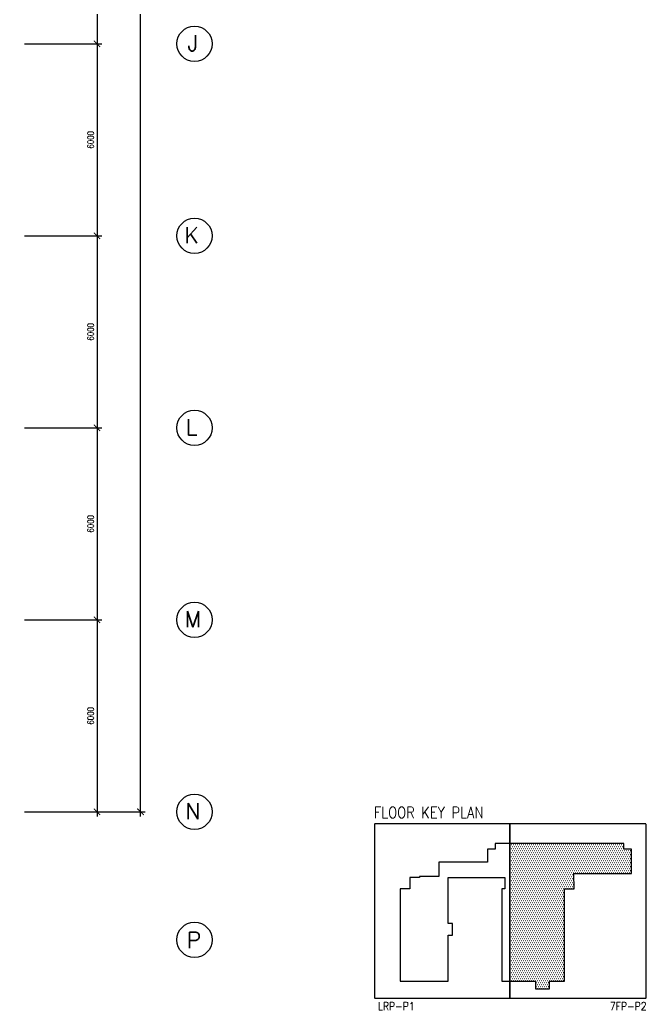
# Model space of a CAD drawing. Extents: x 2687779 to 2997471, y -863049 to -631414.
# Drawn here: x 2977914 to 2997471, y -844623 to -813674 of the extents above; entities that cross this region are included whole.
import ezdxf

# ---------------------------------------------------------------- set-up
doc = ezdxf.new("R2010")
doc.units = 0
doc.header["$LTSCALE"] = 10
doc.header["$MEASUREMENT"] = 0
doc.header["$PDMODE"] = 34
doc.linetypes.add('DASHED', pattern=[0.75, 0.5, -0.25])
doc.layers.get('0').update_dxf_attribs({"linetype": 'CONTINUOUS'})
doc.layers.get('DEFPOINTS').update_dxf_attribs({"linetype": 'CONTINUOUS'})
for name, color, linetype in [('DIM', 7, 'CONTINUOUS'), ('GRID-T', 7, 'CONTINUOUS'), ('PL', 5, 'CONTINUOUS'), ('T50', 3, 'CONTINUOUS')]:
    doc.layers.add(name, color=color, linetype=linetype)
doc.styles.add('ROMANS', font='romans.shx', dxfattribs={"width": 0.8, "height": 100})
doc.styles.get("Standard").update_dxf_attribs({"font": 'ROMANS.SHX'})
doc.dimstyles.new('STANDARD$0', dxfattribs={"dimscale": 0, "dimtxt": 8, "dimasz": 6, "dimexe": 1, "dimexo": 1, "dimgap": 3, "dimtad": 1, "dimdec": 0, "dimlfac": -1, "dimrnd": 1, "dimzin": 0, "dimdsep": 46, "dimtxsty": 'Standard', "dimcen": 0, "dimclrd": 5, "dimclre": 250, "dimadec": 0, "dimazin": 0, "dimtfac": 1, "dimtdec": 4, "dimtofl": 0, "dimtmove": 0, "dimatfit": 3, "dimfxl": 1, "dimtolj": 1, "dimtzin": 0, "dimarcsym": 0})

# ---------------------------------------------------------------- blocks, each defined once
blk = doc.blocks.new('_ARCHTICK')
at = {"color": 0, "linetype": 'ByBlock', "const_width": 0.15}
blk.add_lwpolyline([(-0.5, -0.5), (0.5, 0.5)], dxfattribs=at)
blk = doc.blocks.new('*D126')
at = {"layer": 'DEFPOINTS', "color": 0, "transparency": 16777216}
for p in [(2978781, -808424), (2978781, -814424), (2980325, -814424)]:
    blk.add_point(p, dxfattribs=at)
at = {"layer": 'DIM', "color": 7, "lineweight": -2, "transparency": 16777216}
for p, q in [((2980325, -808274), (2980325, -814574)), ((2978931, -808424), (2980475, -808424)), ((2978931, -814424), (2980475, -814424))]:
    blk.add_line(p, q, dxfattribs=at)
at = {"layer": 'DIM', "color": 7, "lineweight": -2, "transparency": 16777216, "xscale": 200, "yscale": 200, "zscale": 200}
for p, rotation in [((2980325, -808424), 90), ((2980325, -814424), 270)]:
    blk.add_blockref('_ARCHTICK', p, dxfattribs=dict(at, rotation=rotation))
at = {"layer": 'DIM', "color": 7, "transparency": 16777216, "insert": (2980125, -811424), "char_height": 200, "attachment_point": 5, "rotation": 90, "style": 'ROMANS'}
blk.add_mtext('\\A1;6000', dxfattribs=at)
blk = doc.blocks.new('*D127')
at = {"layer": 'DEFPOINTS', "color": 0, "transparency": 16777216}
for p in [(2977914, -814424), (2977914, -820424), (2980325, -820424)]:
    blk.add_point(p, dxfattribs=at)
at = {"layer": 'DIM', "color": 7, "lineweight": -2, "transparency": 16777216}
for p, q in [((2978064, -814424), (2980475, -814424)), ((2980325, -814274), (2980325, -820574)), ((2978064, -820424), (2980475, -820424))]:
    blk.add_line(p, q, dxfattribs=at)
at = {"layer": 'DIM', "color": 7, "lineweight": -2, "transparency": 16777216, "xscale": 200, "yscale": 200, "zscale": 200}
for p, rotation in [((2980325, -814424), 90), ((2980325, -820424), 270)]:
    blk.add_blockref('_ARCHTICK', p, dxfattribs=dict(at, rotation=rotation))
at = {"layer": 'DIM', "color": 7, "transparency": 16777216, "insert": (2980125, -817424), "char_height": 200, "attachment_point": 5, "rotation": 90, "style": 'ROMANS'}
blk.add_mtext('\\A1;6000', dxfattribs=at)
blk = doc.blocks.new('*D128')
at = {"layer": 'DEFPOINTS', "color": 0, "transparency": 16777216}
for p in [(2977914, -820424), (2977914, -826424), (2980325, -826424)]:
    blk.add_point(p, dxfattribs=at)
at = {"layer": 'DIM', "color": 7, "lineweight": -2, "transparency": 16777216}
for p, q in [((2978064, -820424), (2980475, -820424)), ((2980325, -820274), (2980325, -826574)), ((2978064, -826424), (2980475, -826424))]:
    blk.add_line(p, q, dxfattribs=at)
at = {"layer": 'DIM', "color": 7, "lineweight": -2, "transparency": 16777216, "xscale": 200, "yscale": 200, "zscale": 200}
for p, rotation in [((2980325, -820424), 90), ((2980325, -826424), 270)]:
    blk.add_blockref('_ARCHTICK', p, dxfattribs=dict(at, rotation=rotation))
at = {"layer": 'DIM', "color": 7, "transparency": 16777216, "insert": (2980125, -823424), "char_height": 200, "attachment_point": 5, "rotation": 90, "style": 'ROMANS'}
blk.add_mtext('\\A1;6000', dxfattribs=at)
blk = doc.blocks.new('*D129')
at = {"layer": 'DEFPOINTS', "color": 0, "transparency": 16777216}
for p in [(2977914, -826424), (2977914, -832424), (2980325, -832424)]:
    blk.add_point(p, dxfattribs=at)
at = {"layer": 'DIM', "color": 7, "lineweight": -2, "transparency": 16777216}
for p, q in [((2980325, -826274), (2980325, -832574)), ((2978064, -826424), (2980475, -826424)), ((2978064, -832424), (2980475, -832424))]:
    blk.add_line(p, q, dxfattribs=at)
at = {"layer": 'DIM', "color": 7, "lineweight": -2, "transparency": 16777216, "xscale": 200, "yscale": 200, "zscale": 200}
for p, rotation in [((2980325, -826424), 90), ((2980325, -832424), 270)]:
    blk.add_blockref('_ARCHTICK', p, dxfattribs=dict(at, rotation=rotation))
at = {"layer": 'DIM', "color": 7, "transparency": 16777216, "insert": (2980125, -829424), "char_height": 200, "attachment_point": 5, "rotation": 90, "style": 'ROMANS'}
blk.add_mtext('\\A1;6000', dxfattribs=at)
blk = doc.blocks.new('*D130')
at = {"layer": 'DEFPOINTS', "color": 0, "transparency": 16777216}
for p in [(2977914, -832424), (2977914, -838424), (2980325, -838424)]:
    blk.add_point(p, dxfattribs=at)
at = {"layer": 'DIM', "color": 7, "lineweight": -2, "transparency": 16777216}
for p, q in [((2978064, -832424), (2980475, -832424)), ((2980325, -832274), (2980325, -838574)), ((2978064, -838424), (2980475, -838424))]:
    blk.add_line(p, q, dxfattribs=at)
at = {"layer": 'DIM', "color": 7, "lineweight": -2, "transparency": 16777216, "xscale": 200, "yscale": 200, "zscale": 200}
for p, rotation in [((2980325, -832424), 90), ((2980325, -838424), 270)]:
    blk.add_blockref('_ARCHTICK', p, dxfattribs=dict(at, rotation=rotation))
at = {"layer": 'DIM', "color": 7, "transparency": 16777216, "insert": (2980125, -835424), "char_height": 200, "attachment_point": 5, "rotation": 90, "style": 'ROMANS'}
blk.add_mtext('\\A1;6000', dxfattribs=at)
blk = doc.blocks.new('*D131')
at = {"layer": 'DEFPOINTS', "color": 0, "transparency": 16777216}
for p in [(2978301, -784424), (2981682, -784424), (2978301, -838424)]:
    blk.add_point(p, dxfattribs=at)
at = {"layer": 'DIM', "color": 7, "lineweight": -2, "transparency": 16777216}
for p, q in [((2978451, -784424), (2981832, -784424)), ((2981682, -838574), (2981682, -784274)), ((2978451, -838424), (2981832, -838424))]:
    blk.add_line(p, q, dxfattribs=at)
at = {"layer": 'DIM', "color": 7, "lineweight": -2, "transparency": 16777216, "xscale": 200, "yscale": 200, "zscale": 200}
for p, rotation in [((2981682, -784424), 90), ((2981682, -838424), 270)]:
    blk.add_blockref('_ARCHTICK', p, dxfattribs=dict(at, rotation=rotation))
at = {"layer": 'DIM', "color": 7, "transparency": 16777216, "insert": (2981482, -811424), "char_height": 200, "attachment_point": 5, "rotation": 90, "style": 'ROMANS'}
blk.add_mtext('\\A1;54000', dxfattribs=at)

msp = doc.modelspace()

# ---------------------------------------------------------------- hatches: boundary and pattern name
at = {"layer": 'PL', "linetype": 'Continuous'}
h = msp.add_hatch(dxfattribs=at)
h.set_pattern_fill('DOTS', color=6, scale=1000, style=0)
h.set_pattern_definition([(0, (1579286.55, 14620.4), (31.25, 62.5), [0, -62.5])])
h.paths.add_polyline_path([(2997016.2, -839590.9), (2996776.2, -839590.9), (2996776.2, -839413.2), (2993209.9, -839413.2), (2993209.9, -843715.2), (2994016.2, -843715.2), (2994016.2, -843955.2), (2994448.2, -843955.2), (2994448.2, -843715.2), (2994916.2, -843715.2), (2994916.2, -840835.2), (2995216.2, -840835.2), (2995216.2, -840355.2), (2997016.2, -840355.2)])

# ---------------------------------------------------------------- linework, layer by layer
at = {"layer": 'GRID-T', "color": 7}
for centre in [(2983367.8, -814424.1), (2983367.8, -820424.1), (2983367.8, -826424.1), (2983367.8, -832424.1), (2983367.8, -838424.1), (2983367.8, -842424.1)]:
    msp.add_circle(centre, 550, dxfattribs=at)
at = {"layer": 'PL', "color": 33, "linetype": 'DASHED'}
for points in [[(2988984.8, -844247.1), (2993209.9, -844247.1), (2993209.9, -838798.3), (2988984.8, -838798.3)], [(2993209.9, -844247.1), (2997470.8, -844247.1), (2997470.8, -838798.3), (2993209.9, -838798.3)]]:
    msp.add_lwpolyline(points, close=True, dxfattribs=at)
at = {"layer": 'PL', "color": 2, "linetype": 'Continuous'}
msp.add_lwpolyline([(2989786.2, -840835.2), (2989786.2, -843715.2), (2991286.2, -843715.2), (2991286.2, -842275.2), (2991421.2, -842275.2), (2991421.2, -841915.2), (2991286.2, -841914.7), (2991286.2, -840475.2), (2993056.2, -840475.2), (2993056.2, -840835.2), (2992966.2, -840835.2), (2992966.2, -843715.2), (2994016.2, -843715.2), (2994016.2, -843955.2), (2994448.2, -843955.2), (2994448.2, -843715.2), (2994916.2, -843715.2), (2994916.2, -840835.2), (2995226.6, -840835.2), (2995216.2, -840355.2), (2997016.2, -840355.2), (2997016.2, -839590.9), (2996776.2, -839590.9), (2996776.2, -839413.2), (2992756.2, -839413.2), (2992756.2, -839589.2), (2992516.2, -839589.2), (2992516.2, -839995.2), (2990998.2, -839995.2), (2990998.2, -840442.2), (2990396.5, -840442.2), (2990396.5, -840475.2), (2990086.2, -840475.2), (2990086.2, -840835.2), (2989786.2, -840835.2)], dxfattribs=at)

# ---------------------------------------------------------------- texts
at = {"layer": 'GRID-T', "color": 3, "style": 'ROMANS'}
for s, p in [('J', (2983144.9, -814649.9)), ('K', (2983049.7, -820649.9)), ('L', (2983097.3, -826649.9)), ('M', (2983060.8, -832649.9)), ('N', (2983085.2, -838649.9)), ('P', (2983130.9, -842680.4))]:
    msp.add_text(s, height=500, dxfattribs=at).set_placement(p)
at = {"layer": 'T50', "color": 3, "style": 'ROMANS', "width": 0.85}
msp.add_text('FLOOR KEY PLAN', height=350, dxfattribs=at).set_placement((2988969.9, -838621.7))
at = {"layer": 'T50', "color": 2, "style": 'ROMANS', "width": 0.85}
for s, p in [('LRP-P1', (2989094.9, -844622.5)), ('7FP-P2', (2996335.8, -844622.5))]:
    msp.add_text(s, height=250, dxfattribs=at).set_placement(p)

# ---------------------------------------------------------------- dimensions: what is measured, and where the dimension line sits
at = {"layer": 'DIM'}
for p1, p2, distance, picture, middle in [((2978300.6, -838424.1), (2978300.6, -784424.1), -3380.9, '*D131', (2981481.6, -811424.1)), ((2978781.2, -808424.1), (2978781.2, -814424.1), 1543.5, '*D126', (2980124.7, -811424.1)), ((2977913.6, -814424.1), (2977913.6, -820424.1), 2411.1, '*D127', (2980124.7, -817424.1)), ((2977913.6, -820424.1), (2977913.6, -826424.1), 2411.1, '*D128', (2980124.7, -823424.1)), ((2977913.6, -826424.1), (2977913.6, -832424.1), 2411.1, '*D129', (2980124.7, -829424.1)), ((2977913.6, -832424.1), (2977913.6, -838424.1), 2411.1, '*D130', (2980124.7, -835424.1))]:
    dim = msp.add_aligned_dim(p1=p1, p2=p2, distance=distance, dimstyle='STANDARD$0', override={"dimscale": 100, "dimtxt": 2, "dimasz": 2, "dimexe": 1.5, "dimexo": 1.5, "dimgap": 1, "dimtxsty": 'ROMANS', "dimblk": 'ARCHTICK', "dimdle": 1.5, "dimclrd": 7, "dimclre": 7, "dimclrt": 7, "dimtdec": 0, "dimtmove": 2}, dxfattribs=at)
    dim.commit()
    dim.dimension.update_dxf_attribs({"geometry": picture, "text_midpoint": middle})

doc.saveas('drawing.dxf')
